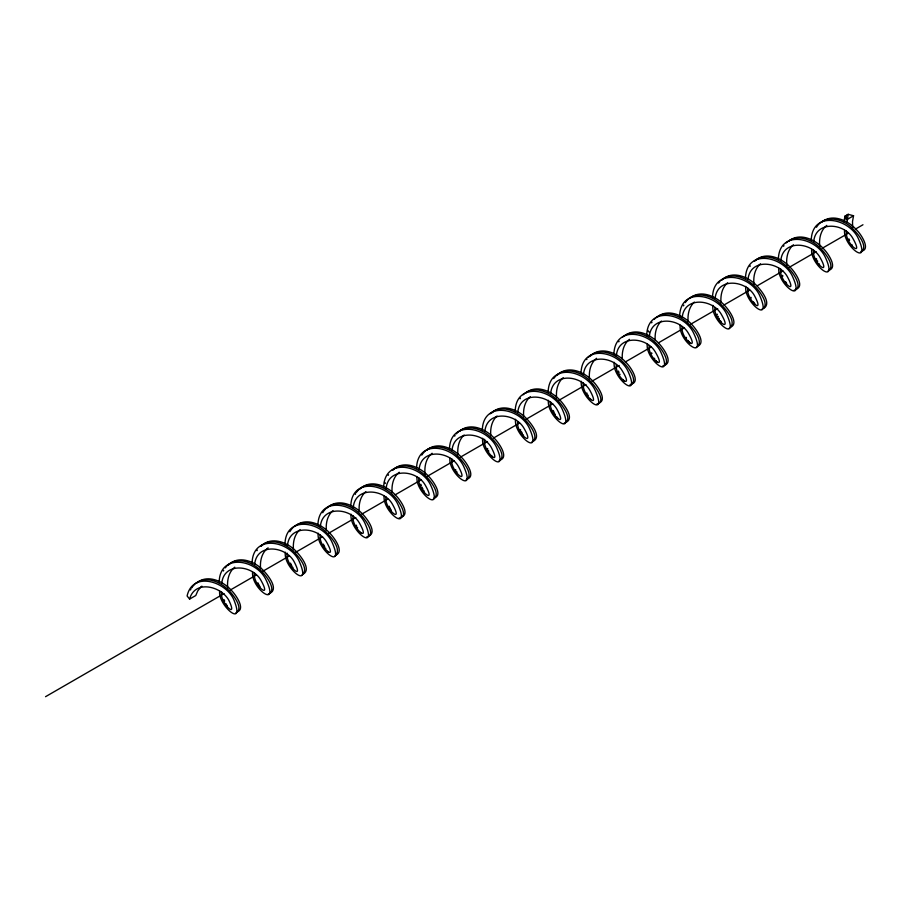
<?xml version="1.0" encoding="UTF-8"?>
<svg xmlns="http://www.w3.org/2000/svg" width="911" height="911" viewBox="0 0 911 911"><rect width="100%" height="100%" fill="white"/><g stroke="black" fill="none" stroke-linecap="round" stroke-linejoin="round"><path stroke-width="1.37" d="M219.187 582.607C219.346 552.909 255.752 559.16 265.705 579.202C280.577 609.698 251.037 588.608 252.575 572.04M252.085 563.613C252.324 533.459 289.334 540.474 299.002 560.857C312.906 591.729 283.036 567.69 285.337 552.203M284.972 544.63C285.223 514.476 322.221 521.491 331.889 541.863C345.793 572.746 315.935 548.695 318.224 533.22M482.306 430.698C482.557 400.544 519.555 407.559 529.223 427.931C543.127 458.814 513.269 434.775 515.558 419.288M515.193 411.715C515.444 381.55 552.453 388.564 562.11 408.948C576.014 439.819 546.156 415.78 548.445 400.305M646.753 335.76C646.901 306.062 683.318 312.314 693.26 332.356C708.132 362.84 678.604 341.762 680.141 325.193M679.64 316.766C679.891 286.612 716.9 293.627 726.557 313.999C740.461 344.882 710.603 320.843 712.892 305.356M712.527 297.783C712.778 267.629 749.787 274.632 759.444 295.016C773.348 325.887 743.49 301.848 745.779 286.373M844.087 221.828L844.873 216.214L848.164 214.313L853.55 215.759L852.514 221.521L852.65 227.522M847.378 219.927L848.164 214.313M317.916 524.816C318.975 495.231 355.301 503.009 364.776 522.88C378.68 553.751 348.822 529.712 351.111 514.237M350.803 505.821C351.862 476.237 388.2 484.026 397.663 503.885C411.533 534.085 382.381 511.663 384.135 496.085M383.69 486.838C384.749 457.254 421.087 465.031 430.55 484.903C444.42 515.091 415.268 492.68 417.022 477.091M416.578 467.844C417.637 438.259 453.974 446.048 463.448 465.908C477.307 496.108 448.155 473.686 449.909 458.108M449.465 448.861C450.524 419.276 486.861 427.054 496.336 446.925C510.24 477.797 480.382 453.758 482.671 438.282M548.137 391.901C549.196 362.305 585.534 370.094 594.997 389.954C608.901 420.836 579.043 396.797 581.343 381.31M581.024 372.906C582.083 343.322 618.421 351.099 627.884 370.971C641.799 401.842 611.93 377.803 614.23 362.327M613.912 353.923C614.971 324.327 651.308 332.116 660.782 351.976C674.641 382.176 645.489 359.765 647.243 344.176M745.471 277.969C746.53 248.373 782.868 256.162 792.331 276.022C806.201 306.221 777.049 283.811 778.803 268.221M778.358 258.975C779.417 229.39 815.755 237.179 825.229 257.039C839.088 287.238 809.936 264.816 811.69 249.238M811.245 239.992C812.305 210.395 848.642 218.184 858.116 238.056C871.975 268.244 842.823 245.833 844.577 230.244M845.852 219.232L846.524 215.258M287.443 545.917C288.924 524.349 317.597 526.524 326.434 541.829C338.903 563.772 317.916 546.486 320.262 534.894M320.33 526.922C321.811 505.354 350.484 507.529 359.321 522.846C371.836 544.858 350.792 527.458 353.149 515.911M353.229 507.939C354.698 486.372 383.372 488.547 392.22 503.851C404.723 525.875 383.679 508.475 386.036 496.916M386.116 488.945C387.596 467.377 416.259 469.552 425.107 484.868C437.622 506.88 416.578 489.48 418.923 477.933M583.45 375.013C584.851 353.764 613.057 355.461 622.076 370.481C635.229 391.912 614.572 377.245 616.337 364.662M616.337 356.03C617.817 334.462 646.491 336.637 655.328 351.953C667.786 373.373 647.288 357.385 649.224 345.668M780.784 261.093C782.264 239.525 810.938 241.7 819.775 257.004C832.29 279.028 811.245 261.616 813.591 250.069M813.671 242.098C815.151 220.53 843.825 222.705 852.662 238.022C865.177 260.034 844.133 242.633 846.49 231.075M221.772 583.245C223.833 562.098 251.937 564.854 260.66 579.806C273.129 601.738 252.142 584.463 254.476 572.871M254.659 564.251C256.811 542.808 285.348 546.042 293.9 561.278C305.675 583.621 284.437 563.863 287.295 553.216M419.106 469.313C421.258 447.87 449.795 451.093 458.347 466.33C470.099 488.148 449.339 469.723 451.81 458.939M451.993 450.319C454.145 428.876 482.693 432.11 491.234 447.347C503.02 469.689 481.771 449.932 484.641 439.284M484.88 431.336C486.941 410.189 515.057 412.945 523.768 427.897C536.226 449.328 515.728 433.34 517.676 421.622M517.767 412.341C519.919 390.91 548.468 394.133 557.02 409.369C568.76 431.188 548.001 412.751 550.483 401.979M550.665 393.358C552.806 371.916 581.355 375.138 589.907 390.386C601.647 412.193 580.899 393.768 583.37 382.984M649.327 336.398C651.388 315.252 679.504 318.007 688.215 332.959C700.639 354.288 680.175 338.436 682.123 326.685M682.214 317.404C684.286 296.257 712.391 299.013 721.113 313.976C733.526 335.305 713.074 319.442 715.01 307.69M715.101 298.421C717.253 276.978 745.802 280.201 754.354 295.437C766.094 317.256 745.335 298.819 747.817 288.047M747.999 279.426C750.152 257.984 778.689 261.218 787.241 276.454C798.981 298.261 778.233 279.836 780.704 269.052M846.661 222.466L847.389 219.323L853.55 215.759M219.688 591.023C217.581 604.767 245.822 629.512 233.979 600.087C226.418 581.753 192.699 570.548 187.097 595.976L189.602 599.085C194.783 579.567 221.02 586.058 228.786 600.167C238.989 621.393 218.925 601.214 221.589 591.854M683.535 305.834L683.842 305.151M190.501 589.986L190.832 589.326M223.389 570.992L223.719 570.332M355.279 494.377L355.632 493.739M388.166 475.394L388.519 474.745M749.958 266.513L750.3 265.875M256.959 550.699L257.335 550.073M289.857 531.717L290.222 531.09M322.745 512.722L323.109 512.096M520.079 398.79L520.443 398.175M618.751 341.83L619.116 341.204M651.638 322.836L652.003 322.221M191.561 588.05L191.948 587.447M421.782 455.136L422.169 454.532M454.669 436.141L455.056 435.538M783.562 246.266L783.95 245.651M816.45 227.272C824.455 213.846 843.495 218.856 852.525 228.445C857.57 233.296 869.424 247.28 860.531 252.324M290.609 530.487C298.717 517.983 316.732 522.686 325.671 531.694C331.046 536.966 342.559 549.527 334.895 556.165M323.496 511.492L323.906 510.912M356.395 492.509L356.793 491.917M553.729 378.577L554.127 377.985M586.616 359.583L587.026 359.002M685.277 302.623C693.624 289.835 712.049 295.05 720.965 304.399C726.044 309.444 737.511 322.562 729.278 328.302M192.346 586.866L195.17 583.78M225.245 567.872L227.044 565.731M422.579 453.94C431.484 441.55 449.67 447.438 458.472 456.889C463.266 461.695 474.642 475.417 465.863 480.188M718.574 283.048L719.906 281.408M324.327 510.342C333.79 498.374 351.714 504.876 360.403 514.442C364.309 518.291 377.12 534.871 366.564 537.034M357.226 491.359C366.928 479.14 385.228 486.155 393.882 496.051C397.606 499.627 410.109 516.981 399.132 517.938M554.56 377.427C564.011 365.459 581.947 371.961 590.624 381.515C594.53 385.376 607.341 401.956 596.796 404.108M456.331 433.841C466.045 422.556 483.365 429.138 491.963 438.487C496.518 443.236 507.416 456.707 498.75 461.194M228.217 565.287C238.158 554.674 254.875 561.313 263.381 570.457C267.936 575.205 278.834 588.677 270.168 593.163M261.104 546.304C271.057 535.691 287.762 542.33 296.269 551.462C300.824 556.222 311.733 569.694 303.067 574.181M392.664 470.349C402.878 459.52 419.925 466.637 428.421 476.111C432.782 480.404 443.714 495.459 433.989 498.101M491.325 413.378C501.278 402.776 517.995 409.403 526.49 418.548C531.045 423.296 541.954 436.768 533.288 441.266M588.347 357.363C598.561 346.544 615.62 353.662 624.103 363.125C628.476 367.418 639.408 382.483 629.683 385.125M654.132 319.385C664.073 308.783 680.79 315.411 689.297 324.555C693.863 329.486 704.431 342.115 696.391 347.296M200.591 587.288L197.71 590.988L195.763 595.532L189.602 599.085M327.356 507.826C337.776 497.679 354.231 504.808 362.635 514.089C366.974 518.587 377.678 532.684 368.534 536.158M360.255 488.831C370.936 478.503 387.71 486.098 396.103 495.709C400.259 499.945 410.667 514.704 401.102 517.095M490.164 413.822C500.583 403.687 517.038 410.815 525.442 420.096C529.758 424.788 540.189 437.986 531.637 442.211M523.051 394.839C533.47 384.704 549.925 391.832 558.329 401.102C562.656 405.6 573.372 419.709 564.216 423.171M557.589 374.899C568.27 364.571 585.044 372.166 593.437 381.777C597.593 386.013 608.001 400.772 598.436 403.163M590.476 355.916C601.169 345.576 617.943 353.183 626.324 362.783C630.56 366.826 641.105 382.563 630.993 384.078M722.036 279.962C732.182 270.02 748.307 276.682 756.722 285.633C761.289 290.563 771.856 303.192 763.805 308.362M754.923 260.967C765.604 250.639 782.378 258.234 790.771 267.845C794.927 272.082 805.347 286.84 795.77 289.231M786.17 242.93C796.578 232.795 813.033 239.923 821.437 249.204C825.765 253.884 836.196 267.094 827.643 271.319M266.786 548.923C261.389 553.831 259.92 561.666 260.569 568.646M464.12 434.991C458.723 439.899 457.254 447.734 457.903 454.726M497.007 416.008C491.61 420.916 490.141 428.739 490.801 435.731M661.454 321.059C656.227 325.808 654.679 333.335 655.191 340.122M694.341 302.076C688.955 306.984 687.475 314.807 688.135 321.799M196.298 583.291C207.161 573.645 223.343 581.229 231.656 590.647C235.812 594.883 246.221 609.641 236.655 612.033M227.545 565.253C238.409 555.608 254.59 563.192 262.903 572.609C267.014 577.039 277.217 590.863 268.221 594.074M260.432 546.27C270.749 537 286.305 543.651 294.629 552.419C299.229 557.521 309.421 569.364 302.008 575.148M294.97 526.33C305.834 516.685 322.016 524.269 330.317 533.687C334.439 538.116 344.643 551.941 335.647 555.141M391.992 470.315C402.582 460.852 418.456 467.969 426.769 477.057C431.097 481.93 441.209 494.297 433.272 499.194M426.519 450.376C437.382 440.73 453.576 448.314 461.877 457.732C466.033 461.968 476.453 476.726 466.876 479.118M459.417 431.381C470.281 421.747 486.463 429.32 494.764 438.738C498.932 442.974 509.34 457.732 499.763 460.123M622.213 337.389C633.077 327.755 649.258 335.328 657.571 344.745C661.728 348.981 672.136 363.74 662.57 366.131M656.751 317.449C667.615 307.816 683.797 315.388 692.098 324.806C696.22 329.247 706.424 343.06 697.427 346.271M689.638 298.466C700.502 288.821 716.684 296.405 724.997 305.823C729.107 310.252 739.311 324.077 730.315 327.277M821.198 222.512C832.335 212.696 848.824 220.735 857.114 230.483C861.146 234.469 871.155 249.876 861.225 251.151M201.012 586.9L201.889 586.172M300.106 529.564C294.367 534.404 292.784 542.5 293.467 549.663M332.993 510.57C327.265 515.421 325.671 523.506 326.354 530.669M365.88 491.587C360.152 496.427 358.558 504.523 359.241 511.686M530.327 396.638C524.599 401.489 523.005 409.574 523.688 416.748M563.226 377.655C557.486 382.495 555.892 390.591 556.575 397.754M727.673 282.717C721.933 287.557 720.339 295.654 721.022 302.816M760.56 263.723C754.65 268.722 753.146 277.126 753.978 284.483M793.447 244.74C787.537 249.739 786.034 258.143 786.865 265.5M525.704 392.948C536.704 383.986 552.317 391.525 560.55 400.76C564.638 405.384 574.59 418.32 566.175 422.271M721.398 279.973C732.398 271.011 748.011 278.55 756.232 287.785C760.332 292.397 770.285 305.344 761.869 309.296M754.285 260.979C765.57 251.857 781.479 259.84 789.689 269.405C793.64 273.585 803.536 288.035 794.13 290.176M788.812 241.039C800.097 231.918 816.005 239.9 824.216 249.466C828.179 253.645 838.063 268.096 828.657 270.248M234.776 567.177C228.513 572.097 226.885 580.774 227.75 588.301M267.219 548.547L268.119 547.853M399.223 472.24C393.142 477 391.423 485.358 392.129 492.692M432.11 453.257C425.847 458.165 424.219 466.842 425.084 474.369M596.557 358.308C590.476 363.068 588.757 371.426 589.463 378.771M629.444 339.325C623.545 343.925 621.757 351.976 622.304 359.116M826.778 225.393C820.515 230.301 818.887 238.978 819.763 246.505M195.694 583.347C206.808 575.057 221.874 582.539 230.005 591.592C234.104 596.215 244.057 609.152 235.642 613.103M624.9 335.544C636.299 327.106 651.65 335.02 659.769 344.404C663.675 348.776 673.388 362.316 664.529 365.254M45.55 696.687L224.049 593.63M230.21 590.077L256.059 575.148M262.22 571.596L289.299 555.961M295.449 552.408L322.54 536.773M328.689 533.22L355.78 517.585M361.929 514.032L387.779 499.103M395.169 494.832L421.019 479.915M427.179 476.362L454.259 460.727M460.408 457.163L487.499 441.528M493.648 437.975L519.509 423.057M525.658 419.504L552.738 403.858M558.899 400.305L585.978 384.67M592.139 381.117L619.218 365.482M625.379 361.929L651.228 347M658.607 342.741L684.468 327.812M690.618 324.259L717.697 308.624M723.858 305.071L749.707 290.142M757.098 285.883L782.948 270.954M789.108 267.401L816.188 251.766M822.337 248.213L848.198 233.284M855.577 229.025L862.968 224.755M657.412 362.419L655.852 360.494M624.513 381.413L622.965 379.488M361.405 533.322L360.619 532.4M328.518 552.305L327.732 551.383M689.912 342.991L687.976 340.418M492.566 456.912L491.792 455.955M844.873 216.214L847.389 219.323M647.539 330.146L649.213 332.219M384.431 482.044L385.478 483.342M590.852 399.485L590.077 398.471M557.953 418.468L556.803 416.919M754.9 304.046L754.137 302.999M721.25 321.982L720.487 320.843M852.047 244.888L852.423 245.469M819.16 263.883L819.536 264.463M786.261 282.865L786.637 283.446M753.374 301.86L753.75 302.441M523.153 434.775L523.529 435.356M654.337 358.228L654.713 358.82M325.443 548.115L325.819 548.707M292.556 567.097L292.932 567.701M259.669 586.092L260.034 586.684M226.782 605.075L227.146 605.678M785.533 281.658L785.897 282.273M456.639 471.545L457.003 472.16M423.752 490.528L424.116 491.143M390.853 509.522L391.218 510.137M587.834 394.953L588.187 395.59M554.947 413.936L555.3 414.573M522.049 432.93L522.413 433.568M259.305 585.477L258.587 584.179M226.053 603.822L226.406 604.46M719.041 318.349L719.394 318.998M686.142 337.332L686.495 337.992M390.5 508.885L389.794 507.564M357.26 527.218L357.613 527.868M324.362 546.213L324.715 546.862M291.474 565.196L291.827 565.845M817.361 260.717L817.702 261.377M521.354 431.609L521.696 432.281M488.467 450.592L488.808 451.264M455.58 469.586L455.921 470.258M422.693 488.569L423.034 489.241M619.685 373.954L620.027 374.637M586.798 392.948L587.128 393.632M553.911 411.931L554.241 412.615M324.02 545.541L323.348 544.152M291.133 564.524L290.461 563.135M257.904 582.824L258.246 583.518M750.915 297.305L751.245 297.999M718.027 316.288L718.358 316.994M422.021 487.18L422.351 487.886M389.134 506.174L389.464 506.88M356.247 525.157L356.577 525.863M849.576 240.333L848.95 238.887M816.37 258.61L816.689 259.328M553.262 410.519L553.581 411.237M520.375 429.502L520.693 430.22M487.476 448.497L487.795 449.203M224.687 601.112L224.06 599.666M651.616 352.819L651.923 353.548M619.036 372.542L618.432 371.062M717.094 314.101L717.401 314.842M421.394 485.734L420.802 484.231M782.583 275.361L782.879 276.124M550.529 401.865L550.711 402.696"/></g></svg>
